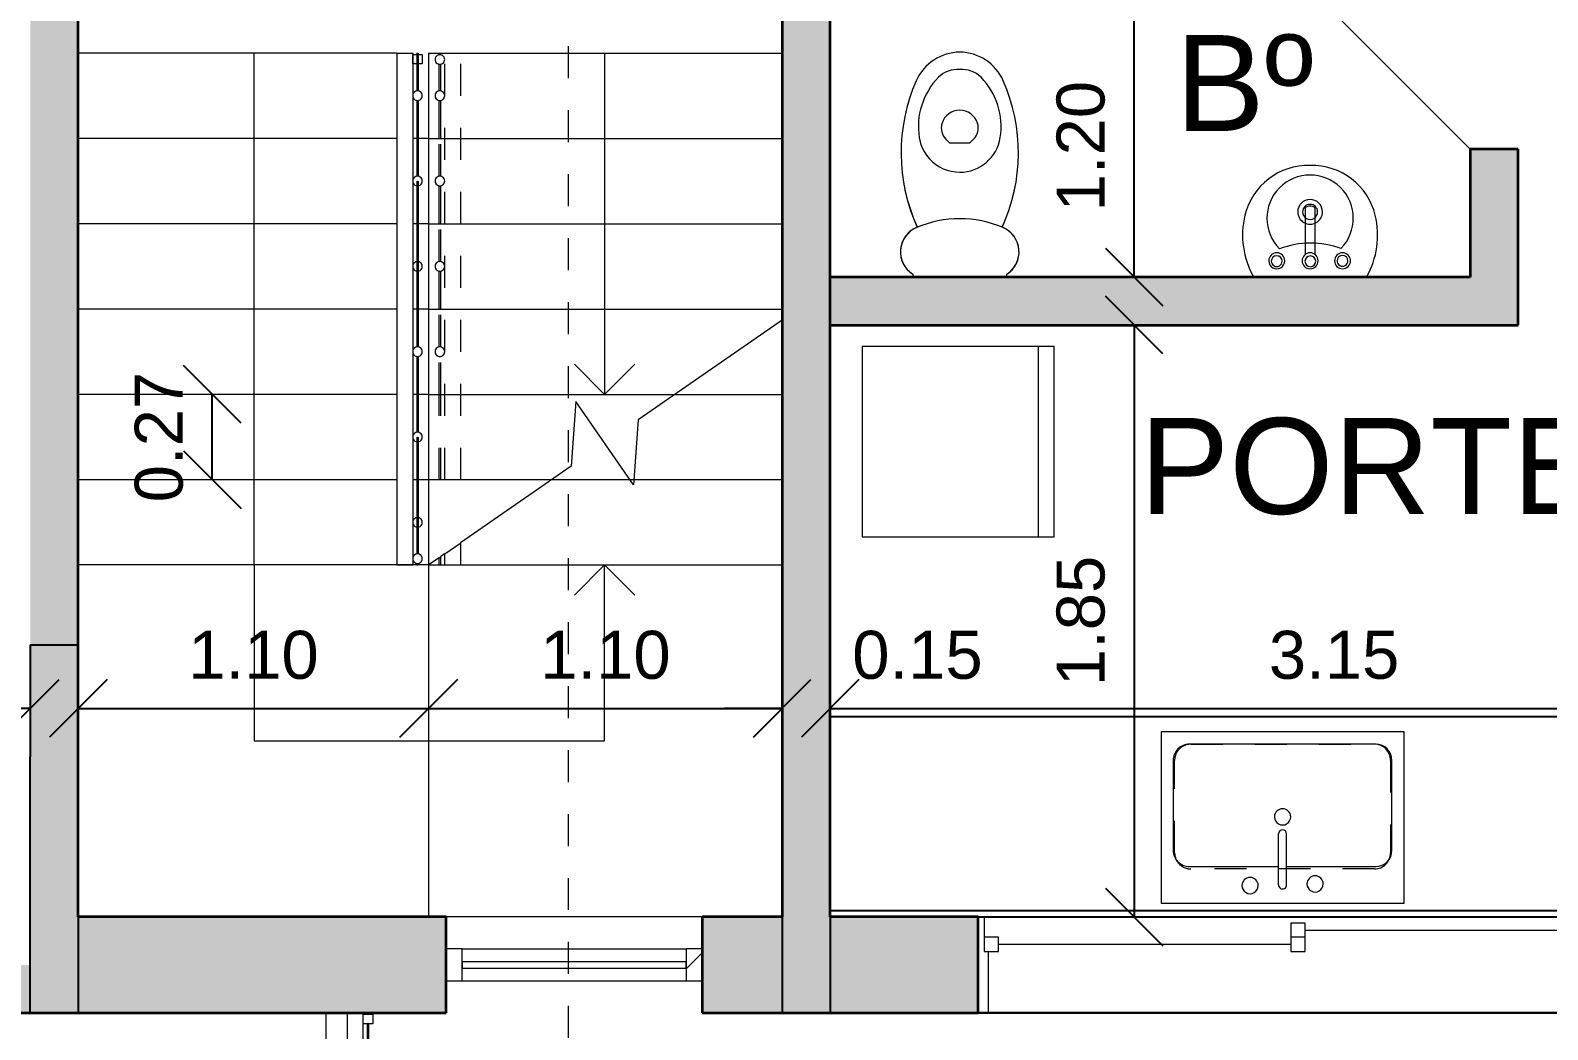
# Model space of a CAD drawing. Header units: metres. Extents: x 42 to 294, y -52 to 32.
# Drawn here: x 101.833 to 106.575, y 13.767 to 16.89 of the extents above; entities that cross this region are included whole.
import ezdxf

# ---------------------------------------------------------------- set-up
doc = ezdxf.new("R2010")
doc.units = ezdxf.units.M
doc.header["$LTSCALE"] = 0.15
for name, pattern in [('Dash dot dot', [0.03, 0.012, -0.006, 0, -0.006, 0, -0.006]), ('Trazo pequeño', [0.003, 0.002, -0.001]), ('Trazo punto', [0.015875, 0.00635, -0.004763, 0, -0.004763])]:
    doc.linetypes.add(name, pattern=pattern)
doc.layers.get('0').update_dxf_attribs({"lineweight": 20})
for name, color, linetype, lineweight in [('A-----SYP', 6, 'Continuous', 50), ('A-DOORSYM', 1, 'Continuous', 9), ('A-FLORCAM', 3, 'Continuous', 9), ('A-FLORHRM', 1, 'Continuous', 9), ('A-FLOROTM', 6, 'Continuous', 13), ('A-FLORSTM', 2, 'Continuous', 9), ('A-GLAZIDM', 6, 'Continuous', 9), ('A-SECTMBM', 5, 'Trazo pequeño', 9), ('A-WALL', 2, 'Continuous', 30), ('A-WALLCWM', 6, 'Continuous', 9), ('F-AFFFEQM', 6, 'Continuous', 9), ('P-SANRFIM', 6, 'Continuous', 9)]:
    doc.layers.add(name, color=color, linetype=linetype, lineweight=lineweight)
doc.layers.add('Hatch', color=8, linetype='Continuous')
doc.layers.add('MUROS', color=11, linetype='Continuous')
doc.styles.get("Standard").update_dxf_attribs({"font": 'arial.ttf', "height": 0.15})
doc.dimstyles.new('Copy of Annotative', dxfattribs={"dimtxt": 0.15, "dimasz": 0.18, "dimexe": 0.18, "dimexo": 0.0625, "dimgap": 0.09, "dimtad": 1, "dimzin": 0, "dimdsep": 46, "dimtxsty": 'Standard', "dimblk": 'OBLIQUE', "dimcen": 0.09, "dimse1": 1, "dimse2": 1, "dimadec": 0, "dimazin": 0, "dimtfac": 1, "dimtofl": 0, "dimtmove": 0, "dimatfit": 3, "dimfxl": 1, "dimtolj": 1, "dimtzin": 0, "dimarcsym": 0})

# ---------------------------------------------------------------- blocks, each defined once
blk = doc.blocks.new('Barandilla - 30 mm-3-01 PBaja')
at = {"layer": 'A-FLORHRM'}
for p, q in [((0.015, 0.016), (-0.015, 0.016)), ((-0.015, 0.016), (-0.015, -0.014)), ((0.015, -0.014), (0.015, 0.016)), ((-0.015, -0.014), (0.015, -0.014))]:
    blk.add_line(p, q, dxfattribs=at)
blk = doc.blocks.new('Barandilla - Barandilla-166-01 PBaja')
at = {"layer": 'A-FLORHRM'}
for p, q in [((16.2736, -2.0807), (16.2736, -7.1807)), ((16.3236, -2.0847), (16.3236, -2.0807)), ((16.3361, -2.0807), (16.3361, -2.0847)), ((16.3411, -2.0847), (16.3411, -2.0807)), ((16.3236, -3.3557), (16.3236, -2.1147)), ((16.3361, -2.1147), (16.3361, -3.341)), ((16.3411, -3.341), (16.3411, -2.1147))]:
    blk.add_line(p, q, dxfattribs=at)
at = {"layer": 'A-FLORHRM', "extrusion": (0, 0, -1), "zscale": -1}
blk.add_blockref('Barandilla - 30 mm-3-01 PBaja', (-16.3386, -2.1007), dxfattribs=at)
blk = doc.blocks.new('Barandilla - Barandilla-143-01 PBaja')
at = {"layer": 'A-FLORHRM', "linetype": 'Trazo pequeño'}
for p, q in [((16.4286, 0.9193), (16.4786, 0.9193)), ((16.4286, 0.9193), (16.4286, -0.6807)), ((16.4786, 0.9193), (16.4786, -0.6807)), ((16.4911, 0.9193), (16.4961, 0.9193)), ((16.4911, 0.9193), (16.4911, -0.6807)), ((16.4911, 0.9193), (16.4961, 0.9193)), ((16.4911, 0.9193), (16.4911, -0.6807)), ((16.4911, 0.9193), (16.4961, 0.9193)), ((16.4911, 0.9193), (16.4911, -0.6807)), ((16.4911, 0.9193), (16.4961, 0.9193)), ((16.4911, 0.9193), (16.4911, -0.6807)), ((16.4911, 0.9193), (16.4961, 0.9193)), ((16.4911, 0.9193), (16.4911, -0.6807)), ((16.4911, 0.9193), (16.4961, 0.9193)), ((16.4911, 0.9193), (16.4911, -0.6807)), ((16.4911, 0.9193), (16.4961, 0.9193)), ((16.4911, 0.9193), (16.4911, -0.6807)), ((16.4911, 0.9193), (16.4961, 0.9193)), ((16.4911, 0.9193), (16.4911, -0.6807)), ((16.4961, 0.9193), (16.4961, -0.6807)), ((16.4961, 0.9193), (16.4961, -0.6807)), ((16.4961, 0.9193), (16.4961, -0.6807)), ((16.4961, 0.9193), (16.4961, -0.6807)), ((16.4961, 0.9193), (16.4961, -0.6807)), ((16.4961, 0.9193), (16.4961, -0.6807)), ((16.4961, 0.9193), (16.4961, -0.6807)), ((16.4961, 0.9193), (16.4961, -0.6807)), ((16.4786, -0.6807), (16.4286, -0.6807)), ((16.4961, -0.6807), (16.4911, -0.6807)), ((16.4961, -0.6807), (16.4911, -0.6807)), ((16.4961, -0.6807), (16.4911, -0.6807))]:
    blk.add_line(p, q, dxfattribs=at)
at = {"layer": 'A-FLORHRM'}
blk.add_line((16.4961, -0.6807), (16.4911, -0.6807), dxfattribs=at)
blk.add_line((16.4961, -0.6807), (16.4911, -0.6807), dxfattribs=at)
blk.add_line((16.4961, -0.6807), (16.4911, -0.6807), dxfattribs=at)
blk.add_line((16.4961, -0.6807), (16.4911, -0.6807), dxfattribs=at)
blk.add_line((16.4961, -0.6807), (16.4911, -0.6807), dxfattribs=at)
blk = doc.blocks.new('Barandilla - 30 mm-8-01 PBaja')
at = {"layer": 'A-FLORHRM'}
for points in [[(-0.015, 0), (-0.0146, 0.0036), (-0.0133, 0.007), (-0.0112, 0.0099), (-0.0085, 0.0123), (-0.0053, 0.014), (-0.0018, 0.0149), (0.0018, 0.0149), (0.0053, 0.014), (0.0085, 0.0123), (0.0112, 0.0099), (0.0133, 0.007), (0.0146, 0.0036), (0.015, 0)], [(0.015, 0), (0.0146, -0.0036), (0.0133, -0.007), (0.0112, -0.0099), (0.0085, -0.0123), (0.0053, -0.014), (0.0018, -0.0149), (-0.0018, -0.0149), (-0.0053, -0.014), (-0.0085, -0.0123), (-0.0112, -0.0099), (-0.0133, -0.007), (-0.0146, -0.0036), (-0.015, 0)]]:
    blk.add_lwpolyline(points, dxfattribs=at)
blk = doc.blocks.new('Barandilla - 30 mm-9-01 PBaja')
at = {"layer": 'A-FLORHRM'}
for points in [[(-0.015, 0), (-0.0146, 0.0036), (-0.0133, 0.007), (-0.0112, 0.0099), (-0.0085, 0.0123), (-0.0053, 0.014), (-0.0018, 0.0149), (0.0018, 0.0149), (0.0053, 0.014), (0.0085, 0.0123), (0.0112, 0.0099), (0.0133, 0.007), (0.0146, 0.0036), (0.015, 0)], [(0.015, 0), (0.0146, -0.0036), (0.0133, -0.007), (0.0112, -0.0099), (0.0085, -0.0123), (0.0053, -0.014), (0.0018, -0.0149), (-0.0018, -0.0149), (-0.0053, -0.014), (-0.0085, -0.0123), (-0.0112, -0.0099), (-0.0133, -0.007), (-0.0146, -0.0036), (-0.015, 0)]]:
    blk.add_lwpolyline(points, dxfattribs=at)
blk = doc.blocks.new('Barandilla - Barandilla-142-01 PBaja')
at = {"layer": 'A-FLORHRM', "linetype": 'Trazo pequeño'}
for p, q in [((16.5611, 0.9193), (16.5661, 0.9193)), ((16.5611, 0.9141), (16.5611, 0.9193)), ((16.5611, 0.9193), (16.5661, 0.9193)), ((16.5611, 0.9141), (16.5611, 0.9193)), ((16.5611, 0.9193), (16.5661, 0.9193)), ((16.5611, 0.9141), (16.5611, 0.9193)), ((16.5611, 0.9193), (16.5661, 0.9193)), ((16.5611, 0.9141), (16.5611, 0.9193)), ((16.5611, 0.9193), (16.5661, 0.9193)), ((16.5611, 0.9141), (16.5611, 0.9193)), ((16.5611, 0.9193), (16.5661, 0.9193)), ((16.5611, 0.9141), (16.5611, 0.9193)), ((16.5611, 0.9193), (16.5661, 0.9193)), ((16.5611, 0.9141), (16.5611, 0.9193)), ((16.5611, 0.9193), (16.5661, 0.9193)), ((16.5611, 0.9141), (16.5611, 0.9193)), ((16.5661, 0.9141), (16.5661, 0.9193)), ((16.5661, 0.9141), (16.5661, 0.9193)), ((16.5661, 0.9141), (16.5661, 0.9193)), ((16.5661, 0.9141), (16.5661, 0.9193)), ((16.5661, 0.9141), (16.5661, 0.9193)), ((16.5661, 0.9141), (16.5661, 0.9193)), ((16.5661, 0.9141), (16.5661, 0.9193)), ((16.5661, 0.9141), (16.5661, 0.9193)), ((16.5786, 0.9193), (16.6286, 0.9193)), ((16.5786, -0.414), (16.5786, 0.9193)), ((16.6286, -0.414), (16.6286, 0.9193)), ((16.5611, 0.8009), (16.5611, 0.8846)), ((16.5611, 0.8009), (16.5611, 0.8846)), ((16.5611, 0.8009), (16.5611, 0.8846)), ((16.5611, 0.8009), (16.5611, 0.8846)), ((16.5611, 0.8009), (16.5611, 0.8846)), ((16.5611, 0.8009), (16.5611, 0.8846)), ((16.5611, 0.8009), (16.5611, 0.8846)), ((16.5611, 0.8009), (16.5611, 0.8846)), ((16.5661, 0.8009), (16.5661, 0.8846)), ((16.5661, 0.8009), (16.5661, 0.8846)), ((16.5661, 0.8009), (16.5661, 0.8846)), ((16.5661, 0.8009), (16.5661, 0.8846)), ((16.5661, 0.8009), (16.5661, 0.8846)), ((16.5661, 0.8009), (16.5661, 0.8846)), ((16.5661, 0.8009), (16.5661, 0.8846)), ((16.5661, 0.8009), (16.5661, 0.8846)), ((16.5611, 0.6528), (16.5611, 0.7715)), ((16.5611, 0.5342), (16.5611, 0.7715)), ((16.5611, 0.5342), (16.5611, 0.7715)), ((16.5611, 0.5342), (16.5611, 0.7715)), ((16.5611, 0.5342), (16.5611, 0.7715)), ((16.5611, 0.5342), (16.5611, 0.7715)), ((16.5611, 0.5342), (16.5611, 0.7715)), ((16.5611, 0.5342), (16.5611, 0.7715)), ((16.5661, 0.6528), (16.5661, 0.7715)), ((16.5661, 0.5342), (16.5661, 0.7715)), ((16.5661, 0.5342), (16.5661, 0.7715)), ((16.5661, 0.5342), (16.5661, 0.7715)), ((16.5661, 0.5342), (16.5661, 0.7715)), ((16.5661, 0.5342), (16.5661, 0.7715)), ((16.5661, 0.5342), (16.5661, 0.7715)), ((16.5661, 0.5342), (16.5661, 0.7715)), ((16.5611, 0.3861), (16.5611, 0.5048)), ((16.5611, 0.3861), (16.5611, 0.5048)), ((16.5611, 0.2675), (16.5611, 0.5048)), ((16.5611, 0.2675), (16.5611, 0.5048)), ((16.5611, 0.2675), (16.5611, 0.5048)), ((16.5611, 0.2675), (16.5611, 0.5048)), ((16.5611, 0.2675), (16.5611, 0.5048)), ((16.5661, 0.3861), (16.5661, 0.5048)), ((16.5661, 0.3861), (16.5661, 0.5048)), ((16.5661, 0.2675), (16.5661, 0.5048)), ((16.5661, 0.2675), (16.5661, 0.5048)), ((16.5661, 0.2675), (16.5661, 0.5048)), ((16.5661, 0.2675), (16.5661, 0.5048)), ((16.5661, 0.2675), (16.5661, 0.5048)), ((16.5611, 0.1194), (16.5611, 0.2381)), ((16.5611, 0.1194), (16.5611, 0.2381)), ((16.5611, 0.0008), (16.5611, 0.2381)), ((16.5611, 0.0008), (16.5611, 0.2381)), ((16.5611, 0.0008), (16.5611, 0.2381)), ((16.5661, 0.1194), (16.5661, 0.2381)), ((16.5661, 0.1194), (16.5661, 0.2381)), ((16.5661, 0.0008), (16.5661, 0.2381)), ((16.5661, 0.0008), (16.5661, 0.2381)), ((16.5661, 0.0008), (16.5661, 0.2381)), ((16.5611, -0.1473), (16.5611, -0.0286)), ((16.5611, -0.1473), (16.5611, -0.0286)), ((16.5611, -0.414), (16.5611, -0.0286)), ((16.5661, -0.1473), (16.5661, -0.0286)), ((16.5661, -0.1473), (16.5661, -0.0286)), ((16.5661, -0.414), (16.5661, -0.0286))]:
    blk.add_line(p, q, dxfattribs=at)
at = {"layer": 'A-FLORHRM'}
for p, q in [((16.5786, -0.646), (16.6286, -0.6114)), ((16.6286, -0.6807), (16.6286, -0.6114)), ((16.5611, -0.6581), (16.5661, -0.6547)), ((16.5611, -0.6807), (16.5611, -0.6581)), ((16.5661, -0.6807), (16.5661, -0.6547)), ((16.5786, -0.6807), (16.5786, -0.646)), ((16.5661, -0.6807), (16.5611, -0.6807)), ((16.6286, -0.6807), (16.5786, -0.6807))]:
    blk.add_line(p, q, dxfattribs=at)
at = {"layer": 'A-FLORHRM', "extrusion": (0, 0, -1), "zscale": -1, "rotation": 180}
for name, p in [('Barandilla - 30 mm-8-01 PBaja', (-16.5636, 0.8993)), ('Barandilla - 30 mm-9-01 PBaja', (-16.5636, 0.7862)), ('Barandilla - 30 mm-9-01 PBaja', (-16.5636, 0.5195)), ('Barandilla - 30 mm-9-01 PBaja', (-16.5636, 0.2528)), ('Barandilla - 30 mm-9-01 PBaja', (-16.5636, -0.0139))]:
    blk.add_blockref(name, p, dxfattribs=at)
blk = doc.blocks.new('Panel de sistema - Acristalado-128-01 PBaja')
at = {"layer": 'A-WALLCWM'}
for p, q in [((0.35, 0.01), (-0.35, 0.01)), ((-0.35, 0.01), (-0.35, -0.01)), ((0.35, -0.01), (0.35, 0.01)), ((-0.35, -0.01), (0.35, -0.01))]:
    blk.add_line(p, q, dxfattribs=at)
blk = doc.blocks.new('Montante rectangular - Montante rectangular - 5x10 cm Aluminio-127-01 PBaja')
at = {"layer": 'A-WALLCWM'}
h = blk.add_hatch(dxfattribs=at)
h.set_pattern_fill('FP1_5', color=256, style=0, pattern_type=2)
h.set_pattern_definition([(315, (-0.174, -0.019), (0.25173, 0.25173), []), (315, (-0.174, -0.4), (0.25173, 0.25173), [])])
h.paths.add_polyline_path([(-0.05, 0.05), (0, 0.05), (0, -0.05), (-0.05, -0.05)], flags=0)
at = {"layer": 'A-WALLCWM', "lineweight": 13}
for p, q in [((-0.05, 0.05), (0, 0.05)), ((-0.05, -0.05), (-0.05, 0.05)), ((0, 0.05), (0, -0.05)), ((0, -0.05), (-0.05, -0.05))]:
    blk.add_line(p, q, dxfattribs=at)
blk = doc.blocks.new('Montante rectangular - Montante rectangular - 5x10 cm Aluminio-126-01 PBaja')
at = {"layer": 'A-WALLCWM'}
h = blk.add_hatch(dxfattribs=at)
h.set_pattern_fill('FP1_6', color=256, style=0, pattern_type=2)
h.set_pattern_definition([(225, (0.166, -0.019), (0.25173, -0.25173), []), (225, (0.166, -0.4), (0.25173, -0.25173), [])])
h.paths.add_polyline_path([(-0.05, 0.05), (-0.05, -0.05), (0, -0.05), (0, 0.05)], flags=0)
at = {"layer": 'A-WALLCWM', "lineweight": 13}
for p, q in [((-0.05, 0.05), (-0.05, -0.05)), ((0, 0.05), (-0.05, 0.05)), ((0, -0.05), (0, 0.05)), ((-0.05, -0.05), (0, -0.05))]:
    blk.add_line(p, q, dxfattribs=at)
blk = doc.blocks.new('Montante rectangular - Montante rectangular - 5x10 cm Aluminio-125-01 PBaja')
at = {"layer": 'A-WALLCWM'}
for p, q in [((16.6336, -1.8807), (17.3336, -1.8807)), ((16.6336, -1.9807), (17.3336, -1.9807))]:
    blk.add_line(p, q, dxfattribs=at)
blk = doc.blocks.new('Barandilla - 30 mm-10-01 PBaja')
at = {"layer": 'A-FLORHRM'}
for p, q in [((0.015, 0.016), (-0.015, 0.016)), ((-0.015, 0.016), (-0.015, -0.014)), ((0.015, -0.014), (0.015, 0.016)), ((-0.015, -0.014), (0.015, -0.014))]:
    blk.add_line(p, q, dxfattribs=at)
blk = doc.blocks.new('Barandilla - 30 mm-4-01 PBaja')
at = {"layer": 'A-FLORHRM'}
for points in [[(-0.015, 0), (-0.0146, 0.0036), (-0.0133, 0.007), (-0.0112, 0.0099), (-0.0085, 0.0123), (-0.0053, 0.014), (-0.0018, 0.0149), (0.0018, 0.0149), (0.0053, 0.014), (0.0085, 0.0123), (0.0112, 0.0099), (0.0133, 0.007), (0.0146, 0.0036), (0.015, 0)], [(0.015, 0), (0.0146, -0.0036), (0.0133, -0.007), (0.0112, -0.0099), (0.0085, -0.0123), (0.0053, -0.014), (0.0018, -0.0149), (-0.0018, -0.0149), (-0.0053, -0.014), (-0.0085, -0.0123), (-0.0112, -0.0099), (-0.0133, -0.007), (-0.0146, -0.0036), (-0.015, 0)]]:
    blk.add_lwpolyline(points, dxfattribs=at)
blk = doc.blocks.new('Barandilla - 30 mm-5-01 PBaja')
at = {"layer": 'A-FLORHRM'}
for points in [[(-0.015, 0), (-0.0146, 0.0036), (-0.0133, 0.007), (-0.0112, 0.0099), (-0.0085, 0.0123), (-0.0053, 0.014), (-0.0018, 0.0149), (0.0018, 0.0149), (0.0053, 0.014), (0.0085, 0.0123), (0.0112, 0.0099), (0.0133, 0.007), (0.0146, 0.0036), (0.015, 0)], [(0.015, 0), (0.0146, -0.0036), (0.0133, -0.007), (0.0112, -0.0099), (0.0085, -0.0123), (0.0053, -0.014), (0.0018, -0.0149), (-0.0018, -0.0149), (-0.0053, -0.014), (-0.0085, -0.0123), (-0.0112, -0.0099), (-0.0133, -0.007), (-0.0146, -0.0036), (-0.015, 0)]]:
    blk.add_lwpolyline(points, dxfattribs=at)
blk = doc.blocks.new('Barandilla - 30 mm-6-01 PBaja')
at = {"layer": 'A-FLORHRM'}
for points in [[(-0.015, 0), (-0.0146, 0.0036), (-0.0133, 0.007), (-0.0112, 0.0099), (-0.0085, 0.0123), (-0.0053, 0.014), (-0.0018, 0.0149), (0.0018, 0.0149), (0.0053, 0.014), (0.0085, 0.0123), (0.0112, 0.0099), (0.0133, 0.007), (0.0146, 0.0036), (0.015, 0)], [(0.015, 0), (0.0146, -0.0036), (0.0133, -0.007), (0.0112, -0.0099), (0.0085, -0.0123), (0.0053, -0.014), (0.0018, -0.0149), (-0.0018, -0.0149), (-0.0053, -0.014), (-0.0085, -0.0123), (-0.0112, -0.0099), (-0.0133, -0.007), (-0.0146, -0.0036), (-0.015, 0)]]:
    blk.add_lwpolyline(points, dxfattribs=at)
blk = doc.blocks.new('Barandilla - 30 mm-7-01 PBaja')
at = {"layer": 'A-FLORHRM'}
for points in [[(-0.015, 0), (-0.0146, 0.0036), (-0.0133, 0.007), (-0.0112, 0.0099), (-0.0085, 0.0123), (-0.0053, 0.014), (-0.0018, 0.0149), (0.0018, 0.0149), (0.0053, 0.014), (0.0085, 0.0123), (0.0112, 0.0099), (0.0133, 0.007), (0.0146, 0.0036), (0.015, 0)], [(0.015, 0), (0.0146, -0.0036), (0.0133, -0.007), (0.0112, -0.0099), (0.0085, -0.0123), (0.0053, -0.014), (0.0018, -0.0149), (-0.0018, -0.0149), (-0.0053, -0.014), (-0.0085, -0.0123), (-0.0112, -0.0099), (-0.0133, -0.007), (-0.0146, -0.0036), (-0.015, 0)]]:
    blk.add_lwpolyline(points, dxfattribs=at)
blk = doc.blocks.new('Barandilla - Barandilla-124-01 PBaja')
at = {"layer": 'A-FLORHRM'}
for p, q in [((16.4286, 0.9193), (16.4786, 0.9193)), ((16.4286, 0.9193), (16.4286, -0.6807)), ((16.4786, 0.9193), (16.4786, 0.9153)), ((16.4911, 0.9193), (16.4911, 0.9153)), ((16.4911, 0.9193), (16.4961, 0.9193)), ((16.4961, 0.9193), (16.4961, 0.9153)), ((16.4786, 0.8853), (16.4786, -0.6807)), ((16.4911, 0.8853), (16.4911, 0.8007)), ((16.4961, 0.8853), (16.4961, 0.8007)), ((16.4911, 0.7713), (16.4911, 0.534)), ((16.4961, 0.7713), (16.4961, 0.534)), ((16.4911, 0.5046), (16.4911, 0.2673)), ((16.4961, 0.5046), (16.4961, 0.2673)), ((16.4911, 0.2379), (16.4911, 0.0006)), ((16.4961, 0.2379), (16.4961, 0.0006)), ((16.4911, -0.0288), (16.4911, -0.2661)), ((16.4961, -0.0288), (16.4961, -0.2661)), ((16.4911, -0.2955), (16.4911, -0.5328)), ((16.4961, -0.2955), (16.4961, -0.5328)), ((16.4911, -0.5622), (16.4911, -0.6459)), ((16.4961, -0.5622), (16.4961, -0.6459)), ((16.4786, -0.6807), (16.4286, -0.6807)), ((16.4911, -0.6754), (16.4911, -0.6807)), ((16.4961, -0.6807), (16.4911, -0.6807)), ((16.4961, -0.6754), (16.4961, -0.6807))]:
    blk.add_line(p, q, dxfattribs=at)
at = {"layer": 'A-FLORHRM', "extrusion": (0, 0, -1), "zscale": -1}
for name, p in [('Barandilla - 30 mm-10-01 PBaja', (-16.4936, 0.8993)), ('Barandilla - 30 mm-5-01 PBaja', (-16.4936, 0.786)), ('Barandilla - 30 mm-6-01 PBaja', (-16.4936, 0.5193)), ('Barandilla - 30 mm-7-01 PBaja', (-16.4936, 0.2526)), ('Barandilla - 30 mm-7-01 PBaja', (-16.4936, -0.0141)), ('Barandilla - 30 mm-7-01 PBaja', (-16.4936, -0.2808)), ('Barandilla - 30 mm-7-01 PBaja', (-16.4936, -0.5475)), ('Barandilla - 30 mm-4-01 PBaja', (-16.4936, -0.6607))]:
    blk.add_blockref(name, p, dxfattribs=at)
blk = doc.blocks.new('Deslizante con cubrejuntas - 2000 x 1200mm-44-01 PBaja')
at = {"layer": 'A-GLAZIDM', "lineweight": 13}
for p, q in [((-1, 0.15), (-0.98095, 0.15)), ((-0.98095, 0.15), (-0.98095, 0.04205)), ((0.98095, 0.15), (0.98095, 0.04205)), ((1, 0.15), (0.98095, 0.15)), ((1, -0.15), (1, 0.15)), ((-0.022225, 0.13095), (-0.022225, 0.04205)), ((0.022225, 0.13095), (-0.022225, 0.13095)), ((0.022225, 0.04205), (0.022225, 0.13095)), ((0.022225, 0.108725), (0.9365, 0.108725)), ((0.9365, 0.13095), (0.9365, 0.0865)), ((0.98095, 0.13095), (0.9365, 0.13095)), ((-0.9365, 0.0865), (-0.98095, 0.0865)), ((-0.9365, 0.04205), (-0.9365, 0.0865)), ((-0.022225, 0.064275), (-0.9365, 0.064275)), ((0.022225, 0.0865), (-0.022225, 0.0865)), ((0.9365, 0.0865), (0.98095, 0.0865)), ((-0.98095, 0.04205), (-0.96825, 0.04205)), ((-0.96825, 0.04205), (-0.9365, 0.04205)), ((-0.96825, 0.04205), (-0.96825, -0.15)), ((-0.022225, 0.04205), (0.022225, 0.04205)), ((0.96825, 0.04205), (0.96825, -0.15)), ((0.98095, 0.04205), (0.96825, 0.04205)), ((-0.96825, -0.15), (-1, -0.15)), ((0.96825, -0.15), (1, -0.15))]:
    blk.add_line(p, q, dxfattribs=at)
blk = doc.blocks.new('Puerta de 1 hoja - 70x210 cm-73-01 PBaja')
at = {"layer": 'A-DOORSYM', "lineweight": 13}
for p, q in [((0.6169, 0.775), (-0.0831, 0.075)), ((0.6169, 0.775), (-0.0831, 0.075)), ((0.6169, 0.075), (0.6169, 0.775))]:
    blk.add_line(p, q, dxfattribs=at)
blk = doc.blocks.new('WC w Cistern _5_ - 540 x 360mm-55-01 PBaja')
at = {"layer": 'P-SANRFIM'}
for p, q in [((-0.1469, 0), (-0.1469, -0.0089)), ((-0.1469, 0), (-0.1469, -0.0089)), ((0.1469, -0.0089), (0.1469, 0)), ((0.1469, -0.0089), (0.1469, 0)), ((-0.0431, -0.4306), (-0.0308, -0.4182)), ((-0.0308, -0.4182), (0.0308, -0.4182)), ((0.0308, -0.4182), (0.0431, -0.4306))]:
    blk.add_line(p, q, dxfattribs=at)
for centre, radius, start, end in [((-0.1028, -0.0787), 0.0825, 122.2745, 248.8192), ((-0.1028, -0.0787), 0.0825, 122.2745, 246.8782), ((0.1028, -0.0787), 0.0825, 291.1808, 57.7255), ((0.1028, -0.0787), 0.0825, 293.1218, 57.7255), ((0.375, -0.3882), 0.5584, 155.3545, 203.7969), ((0.375, -0.3882), 0.5584, 155.3903, 203.7969), ((0, 0.1621), 0.3443, 246.8782, 293.1218), ((-0.375, -0.3882), 0.5584, 336.2031, 24.6455), ((-0.375, -0.3882), 0.5584, 336.2031, 24.6097), ((0, -0.4559), 0.1282, 89.9985, 170.9061), ((0, -0.4559), 0.1282, 42.4453, 90.0015), ((0, -0.4559), 0.1282, 9.0939, 42.4453), ((0.0905, -0.4704), 0.2199, 170.9061, 224.3974), ((-0.0078, -0.4659), 0.05, 135, 197.1865), ((0.0078, -0.4659), 0.05, 342.8171, 45), ((-0.0905, -0.4704), 0.2199, 315.6026, 9.0939), ((0, -0.4635), 0.0581, 197.1865, 342.8171), ((0.0014, -0.553), 0.15, 203.7969, 269.4689), ((0.0014, -0.553), 0.15, 203.7969, 269.4689), ((-0.0014, -0.553), 0.15, 270.5311, 336.2031), ((-0.0014, -0.553), 0.15, 270.5311, 336.2031), ((-0.0083, -0.5671), 0.0816, 224.3974, 275.8355), ((0.0083, -0.5671), 0.0816, 264.1645, 315.6026)]:
    blk.add_arc(centre, radius, start, end, dxfattribs=at)
blk = doc.blocks.new('Sink - Cloakroom - 440 x 350mm-50-01 PBaja')
at = {"layer": 'P-SANRFIM'}
for p, q in [((-0.015, -0.2149), (-0.015, -0.0707)), ((0.015, -0.2149), (0.015, -0.0707))]:
    blk.add_line(p, q, dxfattribs=at)
for centre, radius, start, end in [((0.0533, -0.1308), 0.2644, 150.3649, 193.6351), ((-0.0533, -0.1308), 0.2644, 346.3649, 29.6351), ((0.0533, -0.1308), 0.2644, 150.3649, 193.6351), ((-0.1013, -0.0507), 0.025, 0, 180), ((-0.1013, -0.0507), 0.017, 360, 180), ((0, -0.0507), 0.025, 0, 180), ((-0.0008, -0.0492), 0.0168, 90, 270), ((-0.0008, -0.0492), 0.0168, 270, 90), ((0.1043, -0.0507), 0.025, 360, 180), ((0.1043, -0.0497), 0.017, 360, 180), ((-0.0533, -0.1308), 0.2644, 346.3649, 29.6351), ((0, -0.1836), 0.135, 135.4629, 45.0556), ((-0.1013, -0.0507), 0.025, 180, 0), ((-0.1013, -0.0507), 0.017, 180, 360), ((-0.0016, 0.1603), 0.2666, 249.1986, 291.3199), ((0, -0.0507), 0.025, 180, 0), ((0.1043, -0.0507), 0.025, 180, 360), ((0.1043, -0.0497), 0.017, 180, 360), ((0, -0.2036), 0.0386, 360, 180), ((0, -0.2036), 0.0235, 360, 180), ((-0.0059, -0.1451), 0.2035, 193.6351, 271.6558), ((-0.0059, -0.1451), 0.2035, 193.6351, 271.6558), ((0, -0.2036), 0.0386, 180, 360), ((0, -0.2036), 0.0235, 180, 360), ((0.0059, -0.1451), 0.2035, 268.3442, 346.3649), ((0.0059, -0.1451), 0.2035, 268.3442, 346.3649)]:
    blk.add_arc(centre, radius, start, end, dxfattribs=at)
blk.add_ellipse((0, -0.2149), major_axis=(-0.015, 0), ratio=0.428525, start_param=0, end_param=3.141593, dxfattribs=at)
blk = doc.blocks.new('Counter Top w Sink - 600mm Depth-160-01 PBaja')
at = {"layer": 'A-FLORCAM', "lineweight": 25}
for p, q in [((1.487, 0), (-0.513, 0)), ((-1.2005, -0.0191), (1.9495, -0.0191)), ((-1.2005, -0.625), (1.9495, -0.625))]:
    blk.add_line(p, q, dxfattribs=at)
at = {"layer": 'A-FLORCAM'}
for p, q in [((1.487, 0), (-0.513, 0)), ((-1.2005, -0.625), (1.9495, -0.625))]:
    blk.add_line(p, q, dxfattribs=at)
at = {"layer": 'A-FLORCAM', "linetype": 'Dash dot dot'}
for p, q in [((0.2488, -0.15), (0.8222, -0.15)), ((0.198, -0.4892), (0.198, -0.2008)), ((0.873, -0.2008), (0.873, -0.4892)), ((0.8222, -0.54), (0.2488, -0.54))]:
    blk.add_line(p, q, dxfattribs=at)
for centre, start, end in [((0.2488, -0.2008), 90, 180), ((0.8222, -0.2008), 360, 90), ((0.2488, -0.4892), 180, 270), ((0.8222, -0.4892), 270, 0)]:
    blk.add_arc(centre, 0.0508, start, end, dxfattribs=at)
blk = doc.blocks.new('M_Sink Kitchen-Single - 760 x 535mm-36-01 PBaja')
at = {"layer": 'P-SANRFIM'}
for p, q in [((-0.3643, 0.2698), (-0.3643, -0.2652)), ((0.3957, 0.2698), (-0.3643, 0.2698)), ((0.3957, -0.2652), (0.3957, 0.2698)), ((0.003, 0.2127), (0.003, 0.0531)), ((0.0284, 0.2127), (0.0284, 0.0531)), ((0.003, 0.1555), (-0.2754, 0.1555)), ((0.3068, 0.1555), (0.0284, 0.1555)), ((-0.3262, 0.1047), (-0.3262, -0.1763)), ((0.3576, -0.1763), (0.3576, 0.1047)), ((-0.2754, -0.2271), (0.3068, -0.2271)), ((-0.3643, -0.2652), (0.3957, -0.2652))]:
    blk.add_line(p, q, dxfattribs=at)
for centre, radius, start, end in [((0.1173, 0.2148), 0.0254, 360, 180), ((-0.0859, 0.2096), 0.0254, 360, 180), ((-0.0859, 0.2096), 0.0254, 180, 0), ((0.0157, 0.2127), 0.0127, 360, 180), ((0.1173, 0.2148), 0.0254, 180, 0), ((-0.2754, 0.1047), 0.0508, 90, 180), ((0.3068, 0.1047), 0.0508, 360, 90), ((0.0157, 0.0531), 0.0127, 180, 0), ((0.0157, 0), 0.0254, 360, 180), ((0.0157, 0), 0.0254, 180, 0), ((-0.2754, -0.1763), 0.0508, 180, 270), ((0.3068, -0.1763), 0.0508, 270, 0)]:
    blk.add_arc(centre, radius, start, end, dxfattribs=at)
blk = doc.blocks.new('Refrigerator - 595 x 1400 x 600mm-161-01 PBaja')
at = {"layer": 'F-AFFFEQM'}
for p, q in [((0.595, 0.762), (0, 0.762)), ((0, 0.762), (0, 0.162)), ((0.595, 0.762), (0, 0.762)), ((0, 0.762), (0, 0.162)), ((0.595, 0.162), (0.595, 0.762)), ((0.595, 0.162), (0.595, 0.762)), ((0.595, 0.212), (0, 0.212)), ((0, 0.162), (0.595, 0.162)), ((0, 0.162), (0.595, 0.162))]:
    blk.add_line(p, q, dxfattribs=at)
blk = doc.blocks.new('_Oblique')
at = {"color": 0, "linetype": 'ByBlock', "lineweight": -2}
blk.add_line((-0.5, -0.5), (0.5, 0.5), dxfattribs=at)
blk = doc.blocks.new('*D2661')
at = {"color": 0, "lineweight": -2, "ltscale": 0.1, "transparency": 16777216}
for p, q in [((101.833, 14.771), (100.9023, 14.771)), ((101.983, 14.771), (102.163, 14.771))]:
    blk.add_line(p, q, dxfattribs=at)
at = {"layer": 'Defpoints', "color": 0, "ltscale": 0.1, "transparency": 16777216}
for p in [(101.833, 14.771), (101.983, 14.771), (101.983, 14.771)]:
    blk.add_point(p, dxfattribs=at)
at = {"color": 0, "lineweight": -2, "ltscale": 0.1, "transparency": 16777216, "xscale": 0.18, "yscale": 0.18, "zscale": 0.18}
blk.add_blockref('_Oblique', (101.833, 14.771), dxfattribs=at)
at = {"color": 0, "lineweight": -2, "ltscale": 0.1, "transparency": 16777216, "xscale": 0.18, "yscale": 0.18, "zscale": 0.18, "rotation": 180}
blk.add_blockref('_Oblique', (101.983, 14.771), dxfattribs=at)
at = {"color": 0, "ltscale": 0.1, "transparency": 16777216, "insert": (101.1877, 14.9375), "char_height": 0.15, "attachment_point": 5}
blk.add_mtext('\\A1;0.15', dxfattribs=at)
blk = doc.blocks.new('*D2662')
at = {"color": 0, "lineweight": -2, "ltscale": 0.1, "transparency": 16777216}
blk.add_line((101.983, 14.771), (103.078, 14.771), dxfattribs=at)
at = {"layer": 'Defpoints', "color": 0, "ltscale": 0.1, "transparency": 16777216}
for p in [(101.983, 14.771), (103.078, 14.771), (103.078, 14.7697)]:
    blk.add_point(p, dxfattribs=at)
at = {"color": 0, "lineweight": -2, "ltscale": 0.1, "transparency": 16777216, "xscale": 0.18, "yscale": 0.18, "zscale": 0.18, "rotation": 180}
blk.add_blockref('_Oblique', (101.983, 14.771), dxfattribs=at)
at = {"color": 0, "lineweight": -2, "ltscale": 0.1, "transparency": 16777216, "xscale": 0.18, "yscale": 0.18, "zscale": 0.18}
blk.add_blockref('_Oblique', (103.078, 14.771), dxfattribs=at)
at = {"color": 0, "ltscale": 0.1, "transparency": 16777216, "insert": (102.5305, 14.9375), "char_height": 0.15, "attachment_point": 5}
blk.add_mtext('\\A1;1.10', dxfattribs=at)
blk = doc.blocks.new('*D2663')
at = {"color": 0, "lineweight": -2, "ltscale": 0.1, "transparency": 16777216}
blk.add_line((103.078, 14.771), (104.183, 14.771), dxfattribs=at)
at = {"layer": 'Defpoints', "color": 0, "ltscale": 0.1, "transparency": 16777216}
for p in [(103.078, 14.7697), (104.183, 14.7714), (104.183, 14.771)]:
    blk.add_point(p, dxfattribs=at)
at = {"color": 0, "lineweight": -2, "ltscale": 0.1, "transparency": 16777216, "xscale": 0.18, "yscale": 0.18, "zscale": 0.18, "rotation": 180}
blk.add_blockref('_Oblique', (103.078, 14.771), dxfattribs=at)
at = {"color": 0, "lineweight": -2, "ltscale": 0.1, "transparency": 16777216, "xscale": 0.18, "yscale": 0.18, "zscale": 0.18}
blk.add_blockref('_Oblique', (104.183, 14.771), dxfattribs=at)
at = {"color": 0, "ltscale": 0.1, "transparency": 16777216, "insert": (103.6305, 14.9375), "char_height": 0.15, "attachment_point": 5}
blk.add_mtext('\\A1;1.10', dxfattribs=at)
blk = doc.blocks.new('*D2664')
at = {"color": 0, "lineweight": -2, "ltscale": 0.1, "transparency": 16777216}
for p, q in [((104.183, 14.771), (104.003, 14.771)), ((104.333, 14.771), (104.513, 14.771))]:
    blk.add_line(p, q, dxfattribs=at)
at = {"layer": 'Defpoints', "color": 0, "ltscale": 0.1, "transparency": 16777216}
for p in [(104.183, 14.7714), (104.333, 14.771), (104.333, 14.771)]:
    blk.add_point(p, dxfattribs=at)
at = {"color": 0, "lineweight": -2, "ltscale": 0.1, "transparency": 16777216, "xscale": 0.18, "yscale": 0.18, "zscale": 0.18}
blk.add_blockref('_Oblique', (104.183, 14.771), dxfattribs=at)
at = {"color": 0, "lineweight": -2, "ltscale": 0.1, "transparency": 16777216, "xscale": 0.18, "yscale": 0.18, "zscale": 0.18, "rotation": 180}
blk.add_blockref('_Oblique', (104.333, 14.771), dxfattribs=at)
at = {"color": 0, "ltscale": 0.1, "transparency": 16777216, "insert": (104.6058, 14.9375), "char_height": 0.15, "attachment_point": 5}
blk.add_mtext('\\A1;0.15', dxfattribs=at)
blk = doc.blocks.new('*D2665')
at = {"color": 0, "lineweight": -2, "ltscale": 0.1, "transparency": 16777216}
blk.add_line((104.333, 14.771), (107.483, 14.771), dxfattribs=at)
at = {"layer": 'Defpoints', "color": 0, "ltscale": 0.1, "transparency": 16777216}
for p in [(104.333, 14.771), (107.483, 14.7734), (107.483, 14.771)]:
    blk.add_point(p, dxfattribs=at)
at = {"color": 0, "lineweight": -2, "ltscale": 0.1, "transparency": 16777216, "xscale": 0.18, "yscale": 0.18, "zscale": 0.18, "rotation": 180}
blk.add_blockref('_Oblique', (104.333, 14.771), dxfattribs=at)
at = {"color": 0, "lineweight": -2, "ltscale": 0.1, "transparency": 16777216, "xscale": 0.18, "yscale": 0.18, "zscale": 0.18}
blk.add_blockref('_Oblique', (107.483, 14.771), dxfattribs=at)
at = {"color": 0, "ltscale": 0.1, "transparency": 16777216, "insert": (105.908, 14.9376), "char_height": 0.15, "attachment_point": 5}
blk.add_mtext('\\A1;3.15', dxfattribs=at)
blk = doc.blocks.new('*D2596')
at = {"color": 0, "lineweight": -2, "ltscale": 0.1, "transparency": 16777216}
blk.add_line((102.4018, 15.4858), (102.4018, 15.7525), dxfattribs=at)
at = {"layer": 'Defpoints', "color": 0, "ltscale": 0.1, "transparency": 16777216}
for p in [(102.4018, 15.7525), (102.4018, 15.7525), (102.4018, 15.4858)]:
    blk.add_point(p, dxfattribs=at)
at = {"color": 0, "lineweight": -2, "ltscale": 0.1, "transparency": 16777216, "xscale": 0.18, "yscale": 0.18, "zscale": 0.18}
for p, rotation in [((102.4018, 15.7525), 90), ((102.4018, 15.4858), 270)]:
    blk.add_blockref('_Oblique', p, dxfattribs=dict(at, rotation=rotation))
at = {"color": 0, "ltscale": 0.1, "transparency": 16777216, "insert": (102.2353, 15.6191), "char_height": 0.15, "attachment_point": 5, "rotation": 90}
blk.add_mtext('\\A1;0.27', dxfattribs=at)
blk = doc.blocks.new('*D2599')
at = {"color": 0, "lineweight": -2, "ltscale": 0.1, "transparency": 16777216}
blk.add_line((105.283, 16.1193), (105.283, 17.3193), dxfattribs=at)
at = {"layer": 'Defpoints', "color": 0, "ltscale": 0.1, "transparency": 16777216}
for p in [(105.283, 17.3193), (105.283, 17.3193), (105.283, 16.1193)]:
    blk.add_point(p, dxfattribs=at)
at = {"color": 0, "lineweight": -2, "ltscale": 0.1, "transparency": 16777216, "xscale": 0.18, "yscale": 0.18, "zscale": 0.18}
for p, rotation in [((105.283, 17.3193), 90), ((105.283, 16.1193), 270)]:
    blk.add_blockref('_Oblique', p, dxfattribs=dict(at, rotation=rotation))
at = {"color": 0, "ltscale": 0.1, "transparency": 16777216, "insert": (105.1165, 16.5285), "char_height": 0.15, "attachment_point": 5, "rotation": 90}
blk.add_mtext('\\A1;1.20', dxfattribs=at)
blk = doc.blocks.new('*D2601')
at = {"color": 0, "lineweight": -2, "ltscale": 0.1, "transparency": 16777216}
blk.add_line((105.283, 15.9693), (105.283, 14.1193), dxfattribs=at)
at = {"layer": 'Defpoints', "color": 0, "ltscale": 0.1, "transparency": 16777216}
for p in [(105.283, 15.9693), (105.283, 14.1193), (105.283, 14.1193)]:
    blk.add_point(p, dxfattribs=at)
at = {"color": 0, "lineweight": -2, "ltscale": 0.1, "transparency": 16777216, "xscale": 0.18, "yscale": 0.18, "zscale": 0.18}
for p, rotation in [((105.283, 15.9693), 90), ((105.283, 14.1193), 270)]:
    blk.add_blockref('_Oblique', p, dxfattribs=dict(at, rotation=rotation))
at = {"color": 0, "ltscale": 0.1, "transparency": 16777216, "insert": (105.1165, 15.0443), "char_height": 0.15, "attachment_point": 5, "rotation": 90}
blk.add_mtext('\\A1;1.85', dxfattribs=at)

msp = doc.modelspace()

# ---------------------------------------------------------------- hatches: boundary and pattern name
at = {"layer": 'Hatch'}
msp.add_hatch(color=256, dxfattribs=at).paths.add_polyline_path([(107.633, 17.4693), (107.633, 18.9693), (107.633, 19.1193), (107.483, 19.1193), (107.483, 18.9693), (107.483, 17.4693), (105.983, 17.4693), (105.983, 18.9693), (105.983, 19.1193), (105.833, 19.1193), (105.833, 18.9693), (105.833, 17.4693), (104.333, 17.4693), (104.333, 18.9693), (104.333, 19.1193), (104.183, 19.1193), (104.183, 18.9693), (104.183, 18.0693), (104.183, 17.9193), (104.183, 14.1193), (104.183, 13.8193), (104.333, 13.8193), (104.333, 14.1193), (104.333, 17.3193), (107.633, 17.3193)])
at = {"layer": 'Hatch', "ltscale": 0.2}
msp.add_hatch(color=256, dxfattribs=at).paths.add_polyline_path([(101.983, 14.6193), (101.983, 14.9693), (101.833, 14.9693), (101.833, 14.6193), (101.833, 13.8193), (101.983, 13.8193)])
at = {"layer": 'MUROS', "ltscale": 0.1}
h = msp.add_hatch(color=256, dxfattribs=at)
h.paths.add_polyline_path([(93.258, 20.4943), (93.258, 9.1283), (93.408, 9.1283), (93.408, 10.3193), (93.833, 10.3193), (93.833, 10.4693), (93.408, 10.4693), (93.408, 20.4943), (94.7291, 20.4943), (94.7291, 20.7943), (90.008, 20.7943), (90.008, 20.4943)])
h.paths.add_polyline_path([(89.758, 20.3443), (89.608, 20.3443), (89.608, 15.5943), (89.758, 15.5943)])
h.paths.add_polyline_path([(89.608, 9.1283), (89.758, 9.1283), (89.758, 14.7443), (89.608, 14.7443)])
h.paths.add_polyline_path([(101.833, 13.8193), (101.833, 13.9693), (100.233, 13.9693), (100.233, 13.3193), (100.383, 13.3193), (100.383, 13.8193)])
h.paths.add_polyline_path([(93.258, 7.9193), (93.408, 7.9193), (93.408, 9.1283), (93.258, 9.1283)])
h.paths.add_polyline_path([(100.233, 10.4693), (99.733, 10.4693), (99.733, 10.3193), (100.383, 10.3193), (100.383, 10.9693), (100.233, 10.9693)])
h.paths.add_polyline_path([(101.983, 14.1193), (101.983, 13.8193), (103.133, 13.8193), (103.133, 14.1193)])
h.paths.add_polyline_path([(104.183, 14.1193), (103.933, 14.1193), (103.933, 13.8193), (104.183, 13.8193)])
h.paths.add_polyline_path([(104.333, 14.1193), (104.333, 13.8193), (104.7955, 13.8193), (104.7955, 14.1193)])
h.paths.add_polyline_path([(101.833, 14.9693), (101.983, 14.9693), (101.983, 17.1193), (101.833, 17.1193)])
h.paths.add_polyline_path([(101.833, 17.9193), (101.983, 17.9193), (101.983, 18.9693), (102.033, 18.9693), (102.033, 19.1193), (101.983, 19.1193), (101.983, 19.3943), (101.833, 19.3943)])
h.paths.add_polyline_path([(103.5148, 18.0693), (103.5148, 17.9193), (104.183, 17.9193), (104.183, 18.0693)])
h.paths.add_polyline_path([(103.233, 18.0693), (103.233, 18.9693), (103.5148, 18.9693), (103.5148, 19.1193), (103.033, 19.1193), (103.033, 18.9693), (103.083, 18.9693), (103.083, 17.9193), (103.5148, 17.9193), (103.5148, 18.0693)])
h.paths.add_polyline_path([(103.5148, 19.1193), (103.5148, 18.9693), (104.183, 18.9693), (104.183, 19.1193)])
h.paths.add_polyline_path([(104.333, 19.1193), (104.333, 18.9693), (104.568, 18.9693), (104.568, 19.1193)])
h.paths.add_polyline_path([(105.618, 19.1193), (105.618, 18.9693), (105.833, 18.9693), (105.833, 19.1193)])
h.paths.add_polyline_path([(106.218, 18.9693), (106.218, 19.1193), (105.983, 19.1193), (105.983, 18.9693)])
h.paths.add_polyline_path([(106.483, 15.9693), (106.483, 16.5193), (106.333, 16.5193), (106.333, 16.1193), (104.333, 16.1193), (104.333, 15.9693)])
h.paths.add_polyline_path([(106.483, 17.2193), (106.483, 17.3193), (106.333, 17.3193), (106.333, 17.2193)])
h.paths.add_polyline_path([(107.483, 17.3193), (107.483, 17.2193), (107.633, 17.2193), (107.633, 17.3193)])
h.paths.add_polyline_path([(109.033, 17.3193), (109.033, 17.4693), (108.383, 17.4693), (108.383, 18.1693), (109.033, 18.1693), (109.033, 17.9193), (109.183, 17.9193), (109.183, 19.1193), (107.633, 19.1193), (107.633, 18.9693), (108.283, 18.9693), (108.283, 17.4693), (107.633, 17.4693), (107.633, 17.3193)])
h.paths.add_polyline_path([(108.383, 18.2693), (108.383, 18.9693), (109.033, 18.9693), (109.033, 18.2693)], flags=16)
h.paths.add_polyline_path([(107.483, 18.9693), (107.483, 19.1193), (107.268, 19.1193), (107.268, 18.9693)])
h.paths.add_polyline_path([(108.4665, 18.3733), (108.9493, 18.3733), (108.9493, 18.6825), (108.4665, 18.6825)], flags=8)
h.paths.add_polyline_path([(108.4968, 18.721), (108.9796, 18.721), (108.9796, 19.0301), (108.4968, 19.0301)], flags=24)

# ---------------------------------------------------------------- linework, layer by layer
at = {"layer": 'A-----SYP', "linetype": 'Trazo punto', "lineweight": 15}
msp.add_line((103.5148, 5.141), (103.5148, 28.8093), dxfattribs=at)
at = {"layer": 'A-FLOROTM'}
msp.add_line((102.758, 8.7193), (102.758, 13.8193), dxfattribs=at)
at = {"layer": 'A-FLORSTM'}
for p, q in [((102.978, 16.8193), (101.983, 16.8193)), ((102.533, 15.2193), (102.533, 16.8193)), ((103.078, 16.8193), (104.183, 16.8193)), ((103.078, 16.8193), (103.078, 15.2193)), ((103.628, 16.8193), (103.628, 15.7526)), ((102.978, 16.5526), (101.983, 16.5526)), ((103.0405, 16.5526), (103.028, 16.5526)), ((103.078, 16.5526), (103.0455, 16.5526)), ((103.078, 16.5528), (104.183, 16.5528)), ((102.978, 16.2859), (101.983, 16.2859)), ((103.0405, 16.2859), (103.028, 16.2859)), ((103.078, 16.2859), (103.0455, 16.2859)), ((103.078, 16.2861), (104.183, 16.2861)), ((102.978, 16.0192), (101.983, 16.0192)), ((103.0405, 16.0192), (103.028, 16.0192)), ((103.078, 16.0192), (103.0455, 16.0192)), ((103.078, 16.0194), (104.183, 16.0194)), ((104.183, 15.9847), (103.7324, 15.6726)), ((103.5338, 15.8469), (103.628, 15.7526)), ((103.7223, 15.8469), (103.628, 15.7526)), ((102.978, 15.7525), (101.983, 15.7525)), ((103.0405, 15.7525), (103.028, 15.7525)), ((103.078, 15.7525), (103.0455, 15.7525)), ((103.078, 15.7527), (103.848, 15.7527)), ((103.848, 15.7527), (104.183, 15.7527)), ((103.5376, 15.7308), (103.5236, 15.528)), ((103.7184, 15.4698), (103.5376, 15.7308)), ((103.7324, 15.6726), (103.7184, 15.4698)), ((103.5236, 15.528), (103.178, 15.2886)), ((102.978, 15.4858), (101.983, 15.4858)), ((103.0405, 15.4858), (103.028, 15.4858)), ((103.078, 15.4858), (103.0455, 15.4858)), ((103.078, 15.486), (103.463, 15.486)), ((103.463, 15.486), (103.7072, 15.486)), ((103.7072, 15.486), (103.7196, 15.486)), ((103.7196, 15.486), (104.183, 15.486)), ((103.1105, 15.2418), (103.078, 15.2193)), ((103.128, 15.2539), (103.1155, 15.2453)), ((102.978, 15.2193), (101.983, 15.2193)), ((102.533, 15.2193), (102.533, 14.6693)), ((103.0405, 15.2193), (103.028, 15.2193)), ((103.083, 15.2193), (103.0455, 15.2193)), ((103.078, 15.2193), (103.1105, 15.2193)), ((103.078, 15.2193), (103.078, 14.1193)), ((103.083, 15.2193), (103.083, 15.2227)), ((103.083, 15.2193), (103.1105, 15.2193)), ((103.1155, 15.2193), (103.128, 15.2193)), ((103.1155, 15.2193), (103.128, 15.2193)), ((103.178, 15.2193), (104.183, 15.2193)), ((103.178, 15.2193), (104.183, 15.2193)), ((103.5338, 15.125), (103.628, 15.2193)), ((103.7223, 15.125), (103.628, 15.2193)), ((103.628, 14.6693), (103.628, 15.2193)), ((102.533, 14.6693), (103.628, 14.6693)), ((103.933, 14.1193), (103.133, 14.1193))]:
    msp.add_line(p, q, dxfattribs=at)
at = {"layer": 'A-SECTMBM'}
for p, q in [((103.848, 15.7527), (104.183, 15.7527)), ((103.463, 15.486), (103.7072, 15.486)), ((103.7196, 15.486), (104.183, 15.486)), ((103.083, 15.2193), (101.983, 15.2193)), ((103.078, 15.2193), (103.078, 14.1193)), ((103.078, 15.2193), (103.083, 15.2193))]:
    msp.add_line(p, q, dxfattribs=at)
at = {"layer": 'A-WALL', "lineweight": 35}
for p, q in [((101.983, 14.1193), (101.983, 18.9693)), ((104.183, 17.9193), (104.183, 14.1193)), ((104.333, 16.1193), (104.333, 17.3193)), ((106.483, 16.5193), (106.333, 16.5193)), ((106.333, 16.5193), (106.333, 16.1193)), ((106.483, 16.5193), (106.333, 16.5193)), ((106.483, 15.9693), (106.483, 16.5193)), ((106.333, 16.1193), (104.333, 16.1193)), ((104.333, 15.9693), (104.333, 16.1193)), ((104.333, 14.1193), (104.333, 15.9693)), ((104.333, 15.9693), (106.483, 15.9693)), ((103.133, 14.1193), (101.983, 14.1193)), ((103.133, 13.8193), (103.133, 14.1193)), ((104.183, 14.1193), (103.933, 14.1193)), ((103.933, 14.1193), (103.933, 13.8193)), ((104.7955, 14.1193), (104.333, 14.1193)), ((104.7955, 13.8193), (104.7955, 14.1193)), ((100.383, 13.8193), (103.133, 13.8193)), ((103.933, 13.8193), (104.7955, 13.8193))]:
    msp.add_line(p, q, dxfattribs=at)
at = {"layer": 'A-WALL'}
msp.add_line((106.7955, 13.8193), (104.7955, 13.8193), dxfattribs=at)
at = {"layer": 'Hatch', "ltscale": 0.2}
for p, q in [((101.833, 14.9693), (101.983, 14.9693)), ((101.833, 14.9693), (101.833, 14.6193)), ((101.983, 14.9693), (101.983, 14.6193)), ((101.833, 13.8193), (101.833, 14.6193)), ((101.983, 14.6193), (101.983, 13.8193)), ((101.983, 13.8193), (101.833, 13.8193))]:
    msp.add_line(p, q, dxfattribs=at)
at = {"layer": 'Hatch'}
for p, q in [((104.183, 14.1193), (104.183, 13.8193)), ((104.333, 14.1193), (104.333, 13.8193))]:
    msp.add_line(p, q, dxfattribs=at)

# ---------------------------------------------------------------- block references
at = {"layer": 'A-DOORSYM', "rotation": 90}
msp.add_blockref('Puerta de 1 hoja - 70x210 cm-73-01 PBaja', (106.408, 16.6024), dxfattribs=at)
msp.add_blockref('Puerta de 1 hoja - 70x210 cm-73-01 PBaja', (106.408, 16.6024), dxfattribs=at)
at = {"layer": 'A-FLORCAM', "rotation": 180}
msp.add_blockref('Counter Top w Sink - 600mm Depth-160-01 PBaja', (106.2826, 14.1193), dxfattribs=at)
at = {"layer": 'A-FLORHRM'}
for name in ['Barandilla - Barandilla-143-01 PBaja', 'Barandilla - Barandilla-124-01 PBaja', 'Barandilla - Barandilla-142-01 PBaja', 'Barandilla - Barandilla-166-01 PBaja']:
    msp.add_blockref(name, (86.5495, 15.8999), dxfattribs=at)
at = {"layer": 'A-GLAZIDM'}
msp.add_blockref('Deslizante con cubrejuntas - 2000 x 1200mm-44-01 PBaja', (105.7955, 13.9693), dxfattribs=at)
at = {"layer": 'A-WALLCWM', "rotation": 180}
msp.add_blockref('Montante rectangular - Montante rectangular - 5x10 cm Aluminio-126-01 PBaja', (103.133, 13.9693), dxfattribs=at)
at = {"layer": 'A-WALLCWM'}
for name, p in [('Montante rectangular - Montante rectangular - 5x10 cm Aluminio-125-01 PBaja', (86.5495, 15.8999)), ('Panel de sistema - Acristalado-128-01 PBaja', (103.533, 13.9693))]:
    msp.add_blockref(name, p, dxfattribs=at)
at = {"layer": 'A-WALLCWM', "extrusion": (0, 0, -1), "rotation": 180}
msp.add_blockref('Montante rectangular - Montante rectangular - 5x10 cm Aluminio-127-01 PBaja', (-103.933, 13.9693), dxfattribs=at)
at = {"layer": 'F-AFFFEQM', "rotation": 89.9999999999999}
msp.add_blockref('Refrigerator - 595 x 1400 x 600mm-161-01 PBaja', (105.195, 15.3068), dxfattribs=at)
at = {"layer": 'P-SANRFIM', "rotation": 180}
for name, p in [('WC w Cistern _5_ - 540 x 360mm-55-01 PBaja', (104.738, 16.1193)), ('Sink - Cloakroom - 440 x 350mm-50-01 PBaja', (105.833, 16.1193)), ('M_Sink Kitchen-Single - 760 x 535mm-36-01 PBaja', (105.7627, 14.4322))]:
    msp.add_blockref(name, p, dxfattribs=at)

# ---------------------------------------------------------------- texts
for s, p in [('Bº', (105.4114, 16.5758)), ('PORTERIA', (105.3007, 15.3789))]:
    msp.add_text(s, height=0.3).set_placement(p)

# ---------------------------------------------------------------- dimensions: what is measured, and where the dimension line sits
at = {"ltscale": 0.1}
for base, p1, p2, override, picture, middle in [((105.283, 17.3193), (105.283, 16.1193), (105.283, 17.3193), {"dimscale": 0, "dimtix": 0, "dimtofl": 0, "dimtmove": 1, "dimatfit": 3}, '*D2599', (105.283, 16.5285)), ((102.4018, 15.7525), (102.4018, 15.4858), (102.4018, 15.7525), {"dimscale": 0, "dimtix": 0, "dimtofl": 0, "dimtmove": 0, "dimatfit": 3}, '*D2596', (102.4018, 15.6191))]:
    dim = msp.add_linear_dim(base=base, p1=p1, p2=p2, angle=90, dimstyle='Copy of Annotative', override=override, dxfattribs=at)
    dim.commit()
    dim.dimension.update_dxf_attribs({"geometry": picture, "text_midpoint": middle, "dimtype": 160})
dim = msp.add_linear_dim(base=(105.283, 14.1193), p1=(105.283, 15.9693), p2=(105.283, 14.1193), angle=90, dimstyle='Copy of Annotative', override={"dimscale": 0, "dimtix": 0, "dimtofl": 0, "dimtmove": 0, "dimatfit": 3}, dxfattribs=at)
dim.commit()
dim.dimension.update_dxf_attribs({"geometry": '*D2601', "text_midpoint": (105.1165, 15.0443)})
for base, p1, p2, override, picture, middle in [((101.983, 14.771), (101.833, 14.771), (101.983, 14.771), {"dimscale": 0, "dimtix": 0, "dimtofl": 0, "dimtmove": 0, "dimatfit": 3}, '*D2661', (101.1877, 14.771)), ((104.333, 14.771), (104.183, 14.7714), (104.333, 14.771), {"dimscale": 0, "dimtix": 0, "dimtofl": 0, "dimtmove": 1, "dimatfit": 3}, '*D2664', (104.6058, 14.771))]:
    dim = msp.add_linear_dim(base=base, p1=p1, p2=p2, dimstyle='Copy of Annotative', override=override, dxfattribs=at)
    dim.commit()
    dim.dimension.update_dxf_attribs({"geometry": picture, "text_midpoint": middle, "dimtype": 160})
for base, p1, p2, picture, middle in [((103.0780456959, 14.7709531705), (101.9830456959, 14.7709531705), (103.0780456959, 14.7697459892), '*D2662', (102.5305456959, 14.9375391187)), ((107.483, 14.771), (104.333, 14.771), (107.483, 14.7734), '*D2665', (105.908, 14.9376))]:
    dim = msp.add_linear_dim(base=base, p1=p1, p2=p2, dimstyle='Copy of Annotative', override={"dimscale": 0, "dimtix": 0, "dimtofl": 0, "dimtmove": 1, "dimatfit": 3}, dxfattribs=at)
    dim.commit()
    dim.dimension.update_dxf_attribs({"geometry": picture, "text_midpoint": middle})
dim = msp.add_linear_dim(base=(104.183, 14.771), p1=(103.078, 14.7697), p2=(104.183, 14.7714), text='1.10', dimstyle='Copy of Annotative', override={"dimscale": 0, "dimtix": 0, "dimtofl": 0, "dimtmove": 1, "dimatfit": 3}, dxfattribs=at)
dim.commit()
dim.dimension.update_dxf_attribs({"geometry": '*D2663', "text_midpoint": (103.6305, 14.9375)})

doc.saveas('drawing.dxf')
